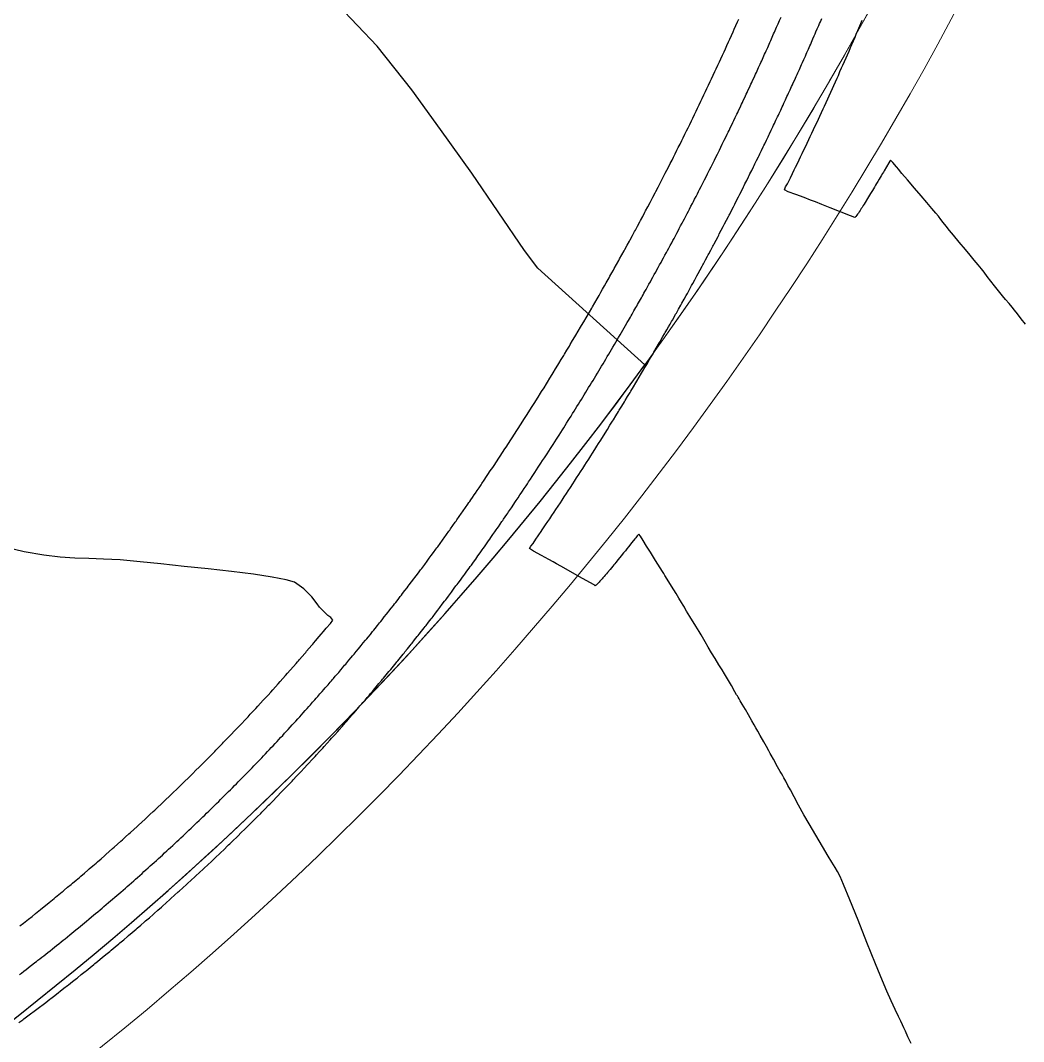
# Model space of a CAD drawing. Header units: millimetres. Extents: x 340454 to 342791, y 6993867 to 6995092.
# Drawn here: x 341672 to 341711.5, y 6994452.51 to 6994492.7 of the extents above; entities that cross this region are included whole.
import ezdxf

# ---------------------------------------------------------------- set-up
doc = ezdxf.new("R2010")
doc.units = ezdxf.units.MM
doc.header["$LTSCALE"] = 10
for name, color, linetype in [('T-HM-CURVA_INTERMEDIARIA', 45, 'Continuous'), ('T-HM-CURVA_MESTRA', 20, 'Continuous'), ('URB-Calçadas', 2, 'Continuous'), ('URB-Quadras', 3, 'Continuous')]:
    doc.layers.add(name, color=color, linetype=linetype)

msp = doc.modelspace()

# ---------------------------------------------------------------- linework, layer by layer
at = {"layer": 'T-HM-CURVA_INTERMEDIARIA', "color": 45, "linetype": 'Continuous', "lineweight": -3, "flags": 128}
for points, elevation in [([(341671.942, 6994453.259), (341672.098, 6994453.375), (341672.141, 6994453.407), (341672.297, 6994453.524), (341672.453, 6994453.64), (341672.496, 6994453.672), (341672.651, 6994453.79), (341672.806, 6994453.907), (341672.848, 6994453.94), (341673.003, 6994454.058), (341673.158, 6994454.177), (341673.2, 6994454.209), (341673.353, 6994454.327), (341673.509, 6994454.448), (341673.572, 6994454.496), (341673.716, 6994454.61), (341673.858, 6994454.721), (341673.899, 6994454.753), (341674.052, 6994454.874), (341674.206, 6994454.995), (341674.246, 6994455.028), (341674.399, 6994455.15), (341674.552, 6994455.272), (341674.592, 6994455.304), (341674.744, 6994455.427), (341674.897, 6994455.551), (341674.936, 6994455.583), (341675.042, 6994455.669), (341675.24, 6994455.831), (341675.426, 6994455.984), (341675.522, 6994456.064), (341675.579, 6994456.111), (341675.732, 6994456.239), (341675.883, 6994456.365), (341675.922, 6994456.397), (341676.072, 6994456.524), (341676.222, 6994456.65), (341676.261, 6994456.683), (341676.41, 6994456.81), (341676.559, 6994456.938), (341676.598, 6994456.971), (341676.746, 6994457.099), (341676.895, 6994457.227), (341676.934, 6994457.26), (341677.081, 6994457.389), (341677.229, 6994457.518), (341677.268, 6994457.551), (341677.414, 6994457.681), (341677.561, 6994457.81), (341677.6, 6994457.844), (341677.746, 6994457.974), (341677.892, 6994458.105), (341677.931, 6994458.139), (341678.076, 6994458.27), (341678.221, 6994458.401), (341678.26, 6994458.436), (341678.405, 6994458.567), (341678.549, 6994458.698), (341678.588, 6994458.734), (341678.731, 6994458.866), (341678.875, 6994458.998), (341678.914, 6994459.034), (341679.057, 6994459.167), (341679.199, 6994459.299), (341679.239, 6994459.336), (341679.38, 6994459.469), (341679.521, 6994459.602), (341679.562, 6994459.639), (341679.702, 6994459.773), (341679.842, 6994459.906), (341679.883, 6994459.945), (341680.022, 6994460.078), (341680.162, 6994460.212), (341680.202, 6994460.252), (341680.243, 6994460.291), (341680.382, 6994460.426), (341680.52, 6994460.56), (341680.562, 6994460.601), (341680.699, 6994460.736), (341680.836, 6994460.87), (341680.879, 6994460.913), (341681.015, 6994461.048), (341681.151, 6994461.182), (341681.195, 6994461.226), (341681.329, 6994461.361), (341681.464, 6994461.496), (341681.508, 6994461.541), (341681.642, 6994461.676), (341681.775, 6994461.811), (341681.821, 6994461.858), (341681.952, 6994461.993), (341682.084, 6994462.128), (341682.131, 6994462.177), (341682.262, 6994462.312), (341682.392, 6994462.447), (341682.44, 6994462.497), (341682.569, 6994462.632), (341682.698, 6994462.767), (341682.747, 6994462.819), (341682.875, 6994462.954), (341683.002, 6994463.089), (341683.052, 6994463.143), (341683.179, 6994463.277), (341683.305, 6994463.412), (341683.356, 6994463.468), (341683.481, 6994463.602), (341683.606, 6994463.737), (341683.658, 6994463.795), (341683.781, 6994463.929), (341683.904, 6994464.064), (341683.958, 6994464.123), (341684.08, 6994464.258), (341684.202, 6994464.392), (341684.257, 6994464.454), (341684.377, 6994464.587), (341684.497, 6994464.722), (341684.554, 6994464.786), (341684.672, 6994464.919), (341684.791, 6994465.053), (341684.849, 6994465.119), (341684.964, 6994465.251), (341685.082, 6994465.386), (341685.119, 6994465.427), (341685.151, 6994465.465), (341685.197, 6994465.518), (341685.283, 6994465.616), (341685.372, 6994465.72), (341685.408, 6994465.762), (341685.441, 6994465.799), (341685.488, 6994465.854), (341685.572, 6994465.953), (341685.66, 6994466.056), (341685.696, 6994466.098), (341685.728, 6994466.136), (341685.776, 6994466.192), (341685.86, 6994466.291), (341685.947, 6994466.393), (341686.011, 6994466.47), (341686.121, 6994466.601), (341686.231, 6994466.732), (341686.264, 6994466.772), (341686.297, 6994466.811), (341686.405, 6994466.941), (341686.514, 6994467.072), (341686.547, 6994467.113), (341686.581, 6994467.154), (341686.687, 6994467.284), (341686.794, 6994467.414), (341686.829, 6994467.456), (341686.863, 6994467.499), (341686.968, 6994467.628), (341687.073, 6994467.757), (341687.109, 6994467.801), (341687.144, 6994467.845), (341687.247, 6994467.973), (341687.35, 6994468.102), (341687.386, 6994468.147), (341687.422, 6994468.193), (341687.524, 6994468.32), (341687.625, 6994468.448), (341687.662, 6994468.495), (341687.699, 6994468.542), (341687.799, 6994468.669), (341687.898, 6994468.796), (341687.936, 6994468.844), (341687.974, 6994468.893), (341688.072, 6994469.018), (341688.17, 6994469.145), (341688.208, 6994469.195), (341688.247, 6994469.245), (341688.343, 6994469.37), (341688.439, 6994469.495), (341688.479, 6994469.547), (341688.518, 6994469.599), (341688.612, 6994469.722), (341688.706, 6994469.847), (341688.747, 6994469.901), (341688.787, 6994469.954), (341688.858, 6994470.048), (341688.972, 6994470.2), (341689.084, 6994470.35), (341689.152, 6994470.442), (341689.194, 6994470.498), (341689.236, 6994470.554), (341689.324, 6994470.674), (341689.413, 6994470.795), (341689.455, 6994470.853), (341689.497, 6994470.91), (341689.584, 6994471.029), (341689.671, 6994471.149), (341689.714, 6994471.208), (341689.757, 6994471.267), (341689.842, 6994471.385), (341689.927, 6994471.504), (341689.971, 6994471.565), (341690.014, 6994471.626), (341690.098, 6994471.743), (341690.182, 6994471.861), (341690.226, 6994471.923), (341690.27, 6994471.986), (341690.352, 6994472.102), (341690.434, 6994472.219), (341690.479, 6994472.283), (341690.524, 6994472.347), (341690.604, 6994472.462), (341690.684, 6994472.578), (341690.735, 6994472.652), (341690.776, 6994472.71), (341690.821, 6994472.776), (341690.888, 6994472.873), (341690.959, 6994472.976), (341690.992, 6994473.025), (341691.026, 6994473.073), (341691.086, 6994473.161), (341691.148, 6994473.252), (341691.189, 6994473.313), (341691.222, 6994473.362), (341691.254, 6994473.409), (341691.332, 6994473.524), (341691.425, 6994473.661), (341691.473, 6994473.732), (341691.521, 6994473.803), (341691.595, 6994473.913), (341691.669, 6994474.023), (341691.718, 6994474.096), (341691.767, 6994474.169), (341691.839, 6994474.277), (341691.912, 6994474.387), (341691.961, 6994474.461), (341692.011, 6994474.536), (341692.082, 6994474.643), (341692.153, 6994474.751), (341692.203, 6994474.827), (341692.253, 6994474.904), (341692.323, 6994475.009), (341692.393, 6994475.116), (341692.444, 6994475.194), (341692.495, 6994475.272), (341692.563, 6994475.376), (341692.632, 6994475.482), (341692.683, 6994475.562), (341692.735, 6994475.641), (341692.801, 6994475.744), (341692.869, 6994475.849), (341692.921, 6994475.93), (341692.973, 6994476.011), (341693.038, 6994476.113), (341693.104, 6994476.216), (341693.157, 6994476.299), (341693.21, 6994476.382), (341693.274, 6994476.482), (341693.339, 6994476.584), (341693.392, 6994476.669), (341693.445, 6994476.753), (341693.508, 6994476.853), (341693.571, 6994476.953), (341693.625, 6994477.039), (341693.68, 6994477.126), (341693.741, 6994477.224), (341693.803, 6994477.324), (341693.858, 6994477.411), (341693.912, 6994477.499), (341693.973, 6994477.597), (341694.034, 6994477.695), (341694.089, 6994477.784), (341694.143, 6994477.872), (341694.203, 6994477.97), (341694.264, 6994478.068), (341694.318, 6994478.157), (341694.373, 6994478.247), (341694.432, 6994478.344), (341694.492, 6994478.441), (341694.547, 6994478.531), (341694.601, 6994478.622), (341694.66, 6994478.718), (341694.718, 6994478.815), (341694.773, 6994478.906), (341694.828, 6994478.998), (341694.886, 6994479.093), (341694.944, 6994479.19), (341694.999, 6994479.282), (341695.053, 6994479.374), (341695.11, 6994479.47), (341695.167, 6994479.565), (341695.222, 6994479.658), (341695.277, 6994479.752), (341695.333, 6994479.846), (341695.39, 6994479.942), (341695.445, 6994480.036), (341695.5, 6994480.13), (341695.555, 6994480.224), (341695.61, 6994480.319), (341695.666, 6994480.414), (341695.721, 6994480.508), (341695.775, 6994480.602), (341695.83, 6994480.696), (341695.895, 6994480.81), (341695.94, 6994480.888), (341695.978, 6994480.953), (341696.016, 6994481.019), (341696.047, 6994481.074), (341696.086, 6994481.142), (341696.126, 6994481.211), (341696.158, 6994481.268), (341696.195, 6994481.332), (341696.233, 6994481.4), (341696.265, 6994481.454), (341696.303, 6994481.521), (341696.342, 6994481.591), (341696.375, 6994481.648), (341696.411, 6994481.713), (341696.449, 6994481.781), (341696.48, 6994481.835), (341696.517, 6994481.901), (341696.553, 6994481.964), (341696.59, 6994482.03), (341696.636, 6994482.112), (341696.692, 6994482.212), (341696.748, 6994482.313), (341696.803, 6994482.412), (341696.854, 6994482.502), (341696.904, 6994482.593), (341696.96, 6994482.694), (341697.015, 6994482.795), (341697.065, 6994482.884), (341697.114, 6994482.974), (341697.17, 6994483.077), (341697.226, 6994483.178), (341697.275, 6994483.267), (341697.323, 6994483.356), (341697.379, 6994483.459), (341697.435, 6994483.562), (341697.483, 6994483.65), (341697.531, 6994483.738), (341697.587, 6994483.843), (341697.643, 6994483.947), (341697.69, 6994484.034), (341697.736, 6994484.121), (341697.793, 6994484.227), (341697.849, 6994484.332), (341697.895, 6994484.419), (341697.941, 6994484.505), (341697.997, 6994484.612), (341698.054, 6994484.718), (341698.099, 6994484.804), (341698.144, 6994484.889), (341698.201, 6994484.997), (341698.257, 6994485.105), (341698.301, 6994485.19), (341698.345, 6994485.274), (341698.402, 6994485.384), (341698.458, 6994485.492), (341698.502, 6994485.576), (341698.545, 6994485.66), (341698.602, 6994485.77), (341698.659, 6994485.88), (341698.701, 6994485.963), (341698.744, 6994486.045), (341698.801, 6994486.157), (341698.857, 6994486.268), (341698.899, 6994486.35), (341698.94, 6994486.431), (341698.998, 6994486.545), (341699.055, 6994486.658), (341699.095, 6994486.738), (341699.135, 6994486.818), (341699.193, 6994486.933), (341699.25, 6994487.047), (341699.29, 6994487.126), (341699.329, 6994487.205), (341699.387, 6994487.322), (341699.444, 6994487.437), (341699.483, 6994487.515), (341699.521, 6994487.592), (341699.579, 6994487.711), (341699.637, 6994487.828), (341699.675, 6994487.905), (341699.712, 6994487.981), (341699.771, 6994488.101), (341699.828, 6994488.22), (341699.865, 6994488.295), (341699.902, 6994488.371), (341699.96, 6994488.492), (341700.018, 6994488.612), (341700.054, 6994488.686), (341700.09, 6994488.761), (341700.148, 6994488.883), (341700.206, 6994489.004), (341700.241, 6994489.078), (341700.276, 6994489.151), (341700.335, 6994489.275), (341700.393, 6994489.397), (341700.427, 6994489.47), (341700.461, 6994489.543), (341700.52, 6994489.667), (341700.578, 6994489.791), (341700.611, 6994489.863), (341700.645, 6994489.934), (341700.703, 6994490.06), (341700.762, 6994490.185), (341700.794, 6994490.256), (341700.827, 6994490.327), (341700.886, 6994490.454), (341700.944, 6994490.58), (341700.976, 6994490.65), (341701.008, 6994490.719), (341701.066, 6994490.848), (341701.124, 6994490.976), (341701.156, 6994491.044), (341701.187, 6994491.113), (341701.245, 6994491.242), (341701.303, 6994491.371), (341701.334, 6994491.439), (341701.364, 6994491.507), (341701.423, 6994491.638), (341701.481, 6994491.768), (341701.511, 6994491.835), (341701.541, 6994491.902), (341701.599, 6994492.033), (341701.657, 6994492.165), (341701.687, 6994492.232), (341701.716, 6994492.299), (341701.774, 6994492.431), (341701.831, 6994492.562), (341701.861, 6994492.63), (341701.89, 6994492.697), (341701.947, 6994492.829)], 693), ([(341671.963, 6994455.151), (341672.044, 6994455.213), (341672.137, 6994455.284), (341672.23, 6994455.355), (341672.311, 6994455.417), (341672.391, 6994455.479), (341672.498, 6994455.562), (341672.576, 6994455.623), (341672.638, 6994455.671), (341672.696, 6994455.716), (341672.77, 6994455.774), (341672.842, 6994455.83), (341672.921, 6994455.892), (341672.999, 6994455.954), (341673.081, 6994456.018), (341673.173, 6994456.091), (341673.265, 6994456.164), (341673.344, 6994456.227), (341673.423, 6994456.29), (341673.515, 6994456.363), (341673.607, 6994456.437), (341673.686, 6994456.5), (341673.764, 6994456.564), (341673.856, 6994456.638), (341673.947, 6994456.712), (341674.026, 6994456.776), (341674.104, 6994456.84), (341674.192, 6994456.912), (341674.286, 6994456.989), (341674.376, 6994457.062), (341674.455, 6994457.128), (341674.528, 6994457.188), (341674.601, 6994457.248), (341674.701, 6994457.332), (341674.805, 6994457.418), (341674.882, 6994457.483), (341674.96, 6994457.548), (341675.05, 6994457.624), (341675.14, 6994457.7), (341675.217, 6994457.765), (341675.294, 6994457.83), (341675.384, 6994457.907), (341675.474, 6994457.983), (341675.551, 6994458.049), (341675.627, 6994458.114), (341675.717, 6994458.191), (341675.806, 6994458.268), (341675.882, 6994458.334), (341675.959, 6994458.4), (341676.048, 6994458.478), (341676.137, 6994458.555), (341676.213, 6994458.622), (341676.289, 6994458.688), (341676.377, 6994458.766), (341676.466, 6994458.844), (341676.541, 6994458.911), (341676.617, 6994458.977), (341676.705, 6994459.056), (341676.793, 6994459.134), (341676.868, 6994459.201), (341676.944, 6994459.269), (341677.031, 6994459.347), (341677.119, 6994459.426), (341677.194, 6994459.494), (341677.269, 6994459.561), (341677.356, 6994459.641), (341677.443, 6994459.72), (341677.518, 6994459.788), (341677.593, 6994459.856), (341677.679, 6994459.936), (341677.766, 6994460.015), (341677.84, 6994460.084), (341677.915, 6994460.152), (341678.001, 6994460.232), (341678.087, 6994460.313), (341678.161, 6994460.382), (341678.235, 6994460.451), (341678.321, 6994460.531), (341678.406, 6994460.611), (341678.48, 6994460.681), (341678.554, 6994460.75), (341678.639, 6994460.831), (341678.724, 6994460.912), (341678.797, 6994460.982), (341678.871, 6994461.052), (341678.955, 6994461.133), (341679.04, 6994461.214), (341679.113, 6994461.285), (341679.186, 6994461.355), (341679.26, 6994461.426), (341679.334, 6994461.498), (341679.417, 6994461.579), (341679.5, 6994461.66), (341679.574, 6994461.733), (341679.648, 6994461.806), (341679.73, 6994461.886), (341679.812, 6994461.967), (341679.887, 6994462.041), (341679.962, 6994462.115), (341680.042, 6994462.194), (341680.123, 6994462.275), (341680.198, 6994462.35), (341680.273, 6994462.426), (341680.352, 6994462.505), (341680.432, 6994462.585), (341680.508, 6994462.661), (341680.583, 6994462.738), (341680.661, 6994462.817), (341680.739, 6994462.896), (341680.815, 6994462.974), (341680.891, 6994463.052), (341680.968, 6994463.131), (341681.044, 6994463.209), (341681.122, 6994463.289), (341681.198, 6994463.368), (341681.273, 6994463.446), (341681.348, 6994463.524), (341681.426, 6994463.605), (341681.503, 6994463.686), (341681.577, 6994463.763), (341681.65, 6994463.84), (341681.729, 6994463.923), (341681.806, 6994464.005), (341681.878, 6994464.082), (341681.951, 6994464.158), (341682.029, 6994464.243), (341682.107, 6994464.326), (341682.178, 6994464.402), (341682.249, 6994464.478), (341682.329, 6994464.564), (341682.407, 6994464.649), (341682.477, 6994464.724), (341682.546, 6994464.799), (341682.626, 6994464.887), (341682.705, 6994464.973), (341682.773, 6994465.047), (341682.841, 6994465.122), (341682.922, 6994465.211), (341683.001, 6994465.299), (341683.068, 6994465.372), (341683.134, 6994465.446), (341683.216, 6994465.537), (341683.296, 6994465.627), (341683.361, 6994465.699), (341683.426, 6994465.772), (341683.508, 6994465.864), (341683.589, 6994465.956), (341683.652, 6994466.027), (341683.716, 6994466.099), (341683.798, 6994466.193), (341683.88, 6994466.287), (341683.952, 6994466.369), (341684.004, 6994466.428), (341684.043, 6994466.473), (341684.115, 6994466.556), (341684.198, 6994466.652), (341684.249, 6994466.711), (341684.29, 6994466.758), (341684.329, 6994466.804), (341684.402, 6994466.889), (341684.484, 6994466.986), (341684.534, 6994467.044), (341684.574, 6994467.09), (341684.614, 6994467.137), (341684.687, 6994467.223), (341684.769, 6994467.32), (341684.813, 6994467.372), (341684.856, 6994467.423), (341684.937, 6994467.52), (341685.026, 6994467.625), (341685.081, 6994467.692), (341685.137, 6994467.758), (341685.223, 6994467.862), (341685.308, 6994467.964), (341685.362, 6994468.029), (341685.416, 6994468.094), (341685.502, 6994468.2), (341685.588, 6994468.304), (341685.64, 6994468.368), (341685.693, 6994468.432), (341685.78, 6994468.539), (341685.866, 6994468.646), (341685.917, 6994468.709), (341685.968, 6994468.771), (341686.056, 6994468.881), (341686.142, 6994468.989), (341686.192, 6994469.05), (341686.241, 6994469.112), (341686.329, 6994469.223), (341686.417, 6994469.334), (341686.465, 6994469.394), (341686.513, 6994469.454), (341686.601, 6994469.567), (341686.689, 6994469.68), (341686.736, 6994469.739), (341686.782, 6994469.798), (341686.872, 6994469.913), (341686.96, 6994470.027), (341687.005, 6994470.085), (341687.05, 6994470.142), (341687.14, 6994470.26), (341687.229, 6994470.376), (341687.272, 6994470.433), (341687.315, 6994470.489), (341687.406, 6994470.608), (341687.496, 6994470.727), (341687.538, 6994470.781), (341687.579, 6994470.836), (341687.67, 6994470.958), (341687.761, 6994471.079), (341687.801, 6994471.132), (341687.841, 6994471.185), (341687.88, 6994471.238), (341687.92, 6994471.291), (341688.011, 6994471.414), (341688.101, 6994471.536), (341688.139, 6994471.587), (341688.177, 6994471.639), (341688.268, 6994471.763), (341688.359, 6994471.887), (341688.396, 6994471.938), (341688.433, 6994471.989), (341688.524, 6994472.115), (341688.615, 6994472.24), (341688.651, 6994472.29), (341688.687, 6994472.34), (341688.778, 6994472.468), (341688.869, 6994472.595), (341688.904, 6994472.644), (341688.939, 6994472.692), (341689.03, 6994472.822), (341689.121, 6994472.951), (341689.155, 6994472.998), (341689.188, 6994473.046), (341689.28, 6994473.177), (341689.372, 6994473.308), (341689.404, 6994473.354), (341689.436, 6994473.4), (341689.527, 6994473.532), (341689.62, 6994473.666), (341689.658, 6994473.721), (341689.691, 6994473.769), (341689.735, 6994473.833), (341689.8, 6994473.929), (341689.866, 6994474.025), (341689.914, 6994474.095), (341689.987, 6994474.202), (341690.06, 6994474.31), (341690.111, 6994474.385), (341690.139, 6994474.427), (341690.169, 6994474.471), (341690.262, 6994474.609), (341690.355, 6994474.746), (341690.41, 6994474.829), (341690.504, 6994474.969), (341690.597, 6994475.108), (341690.65, 6994475.188), (341690.744, 6994475.33), (341690.838, 6994475.471), (341690.889, 6994475.548), (341690.983, 6994475.691), (341691.077, 6994475.834), (341691.126, 6994475.909), (341691.221, 6994476.054), (341691.315, 6994476.198), (341691.362, 6994476.271), (341691.457, 6994476.417), (341691.551, 6994476.563), (341691.596, 6994476.633), (341691.692, 6994476.781), (341691.786, 6994476.929), (341691.829, 6994476.996), (341691.925, 6994477.146), (341692.02, 6994477.295), (341692.061, 6994477.36), (341692.157, 6994477.511), (341692.252, 6994477.662), (341692.291, 6994477.724), (341692.387, 6994477.877), (341692.483, 6994478.03), (341692.521, 6994478.091), (341692.617, 6994478.245), (341692.712, 6994478.399), (341692.75, 6994478.46), (341692.845, 6994478.614), (341692.94, 6994478.768), (341692.978, 6994478.829), (341693.072, 6994478.983), (341693.167, 6994479.138), (341693.204, 6994479.199), (341693.298, 6994479.354), (341693.392, 6994479.509), (341693.428, 6994479.569), (341693.522, 6994479.725), (341693.615, 6994479.88), (341693.652, 6994479.941), (341693.744, 6994480.097), (341693.837, 6994480.252), (341693.873, 6994480.313), (341693.966, 6994480.469), (341694.058, 6994480.625), (341694.094, 6994480.686), (341694.185, 6994480.842), (341694.277, 6994480.999), (341694.312, 6994481.059), (341694.404, 6994481.216), (341694.495, 6994481.373), (341694.53, 6994481.433), (341694.616, 6994481.583), (341694.711, 6994481.748), (341694.749, 6994481.813), (341694.786, 6994481.878), (341694.856, 6994482.001), (341694.926, 6994482.123), (341694.963, 6994482.188), (341695, 6994482.254), (341695.07, 6994482.377), (341695.139, 6994482.5), (341695.176, 6994482.565), (341695.213, 6994482.63), (341695.287, 6994482.761), (341695.351, 6994482.876), (341695.384, 6994482.934), (341695.473, 6994483.094), (341695.562, 6994483.254), (341695.593, 6994483.31), (341695.682, 6994483.471), (341695.771, 6994483.632), (341695.801, 6994483.687), (341695.89, 6994483.849), (341695.978, 6994484.011), (341696.008, 6994484.065), (341696.096, 6994484.228), (341696.185, 6994484.391), (341696.213, 6994484.443), (341696.301, 6994484.607), (341696.389, 6994484.771), (341696.417, 6994484.822), (341696.505, 6994484.987), (341696.592, 6994485.151), (341696.619, 6994485.202), (341696.707, 6994485.367), (341696.794, 6994485.533), (341696.82, 6994485.582), (341696.907, 6994485.748), (341696.994, 6994485.915), (341697.019, 6994485.962), (341697.106, 6994486.13), (341697.193, 6994486.297), (341697.217, 6994486.344), (341697.275, 6994486.457), (341697.39, 6994486.681), (341697.456, 6994486.809), (341697.514, 6994486.922), (341697.586, 6994487.064), (341697.656, 6994487.202), (341697.711, 6994487.311), (341697.78, 6994487.449), (341697.849, 6994487.587), (341697.904, 6994487.696), (341697.973, 6994487.834), (341698.042, 6994487.972), (341698.096, 6994488.081), (341698.164, 6994488.219), (341698.233, 6994488.358), (341698.286, 6994488.467), (341698.354, 6994488.606), (341698.422, 6994488.744), (341698.475, 6994488.854), (341698.543, 6994488.992), (341698.61, 6994489.131), (341698.663, 6994489.241), (341698.729, 6994489.38), (341698.796, 6994489.518), (341698.849, 6994489.629), (341698.915, 6994489.767), (341698.981, 6994489.906), (341699.033, 6994490.017), (341699.099, 6994490.156), (341699.164, 6994490.295), (341699.216, 6994490.405), (341699.281, 6994490.545), (341699.346, 6994490.684), (341699.397, 6994490.795), (341699.462, 6994490.934), (341699.526, 6994491.074), (341699.577, 6994491.185), (341699.641, 6994491.324), (341699.705, 6994491.464), (341699.756, 6994491.575), (341699.819, 6994491.715), (341699.882, 6994491.855), (341699.933, 6994491.966), (341699.995, 6994492.106), (341700.058, 6994492.246), (341700.108, 6994492.357), (341700.17, 6994492.498), (341700.233, 6994492.638), (341700.282, 6994492.749)], 692), ([(341707.067, 6994452.444), (341706.945, 6994452.705), (341706.846, 6994452.919), (341706.779, 6994453.061), (341706.727, 6994453.173), (341706.661, 6994453.315), (341706.572, 6994453.499), (341706.44, 6994453.773), (341706.279, 6994454.114), (341706.107, 6994454.498), (341705.939, 6994454.902), (341705.666, 6994455.578), (341705.332, 6994456.413), (341704.981, 6994457.289), (341704.659, 6994458.09), (341704.411, 6994458.7), (341704.282, 6994459.004), (341704.172, 6994459.211), (341704.073, 6994459.369), (341703.95, 6994459.569), (341703.805, 6994459.812), (341703.578, 6994460.191), (341703.312, 6994460.636), (341703.052, 6994461.077), (341702.841, 6994461.442), (341702.637, 6994461.812), (341702.459, 6994462.145), (341702.317, 6994462.415), (341702.222, 6994462.596), (341702.133, 6994462.761), (341702.059, 6994462.897), (341702.015, 6994462.978), (341701.966, 6994463.061), (341701.917, 6994463.145), (341701.815, 6994463.328), (341701.653, 6994463.624), (341701.565, 6994463.783), (341701.522, 6994463.855), (341701.468, 6994463.951), (341701.371, 6994464.126), (341701.267, 6994464.314), (341701.129, 6994464.561), (341701.031, 6994464.734), (341700.959, 6994464.855), (341700.886, 6994464.976), (341700.794, 6994465.139), (341700.662, 6994465.375), (341700.547, 6994465.578), (341700.419, 6994465.792), (341700.342, 6994465.917), (341700.297, 6994465.997), (341700.259, 6994466.064), (341700.229, 6994466.114), (341700.198, 6994466.164), (341700.134, 6994466.278), (341699.998, 6994466.522), (341699.842, 6994466.791), (341699.723, 6994466.991), (341699.626, 6994467.147), (341699.504, 6994467.345), (341699.356, 6994467.584), (341699.216, 6994467.813), (341699.083, 6994468.032), (341698.957, 6994468.248), (341698.853, 6994468.43), (341698.802, 6994468.52), (341698.766, 6994468.583), (341698.729, 6994468.646), (341698.597, 6994468.86), (341698.364, 6994469.236), (341698.228, 6994469.456), (341698.18, 6994469.538), (341698.142, 6994469.604), (341698.093, 6994469.689), (341698.036, 6994469.788), (341697.931, 6994469.967), (341697.818, 6994470.15), (341697.636, 6994470.438), (341697.463, 6994470.713), (341697.376, 6994470.851), (341697.329, 6994470.933), (341697.281, 6994471.014), (341697.191, 6994471.157), (341697.008, 6994471.446), (341696.804, 6994471.768), (341696.653, 6994472.008), (341696.521, 6994472.226), (341696.411, 6994472.409), (341696.35, 6994472.487), (341696.281, 6994472.415), (341696.231, 6994472.339), (341696.195, 6994472.294), (341696.081, 6994472.153), (341695.945, 6994471.984), (341695.883, 6994471.907), (341695.82, 6994471.831), (341695.748, 6994471.741), (341695.657, 6994471.63), (341695.534, 6994471.479), (341695.444, 6994471.37), (341695.403, 6994471.32), (341695.368, 6994471.277), (341695.321, 6994471.22), (341695.219, 6994471.097), (341695.119, 6994470.975), (341695.078, 6994470.925), (341695.025, 6994470.862), (341694.979, 6994470.809), (341694.936, 6994470.759), (341694.902, 6994470.721), (341694.854, 6994470.666), (341694.82, 6994470.628), (341694.784, 6994470.589), (341694.722, 6994470.525), (341694.676, 6994470.481), (341694.634, 6994470.453), (341694.593, 6994470.483), (341694.417, 6994470.581), (341694.019, 6994470.805), (341693.581, 6994471.051), (341693.286, 6994471.217), (341693.113, 6994471.314), (341692.976, 6994471.391), (341692.803, 6994471.488), (341692.515, 6994471.642), (341692.2, 6994471.812), (341692.046, 6994471.92), (341692.094, 6994472.015), (341692.184, 6994472.12), (341692.297, 6994472.285), (341692.382, 6994472.41), (341692.436, 6994472.489), (341692.478, 6994472.552), (341692.571, 6994472.688), (341692.681, 6994472.851), (341692.769, 6994472.981), (341692.84, 6994473.086), (341692.928, 6994473.218), (341693.016, 6994473.349), (341693.086, 6994473.454), (341693.173, 6994473.586), (341693.261, 6994473.717), (341693.33, 6994473.822), (341693.417, 6994473.954), (341693.504, 6994474.086), (341693.573, 6994474.191), (341693.66, 6994474.323), (341693.746, 6994474.456), (341693.815, 6994474.561), (341693.901, 6994474.693), (341693.987, 6994474.826), (341694.055, 6994474.932), (341694.141, 6994475.064), (341694.226, 6994475.197), (341694.294, 6994475.303), (341694.379, 6994475.436), (341694.464, 6994475.569), (341694.531, 6994475.675), (341694.616, 6994475.808), (341694.7, 6994475.942), (341694.767, 6994476.048), (341694.851, 6994476.182), (341694.958, 6994476.352), (341695.047, 6994476.494), (341695.086, 6994476.556), (341695.112, 6994476.598), (341695.215, 6994476.765), (341695.318, 6994476.931), (341695.347, 6994476.977), (341695.448, 6994477.142), (341695.55, 6994477.307), (341695.58, 6994477.355), (341695.68, 6994477.519), (341695.78, 6994477.683), (341695.811, 6994477.735), (341695.91, 6994477.898), (341696.008, 6994478.061), (341696.041, 6994478.115), (341696.138, 6994478.277), (341696.235, 6994478.439), (341696.27, 6994478.496), (341696.365, 6994478.657), (341696.461, 6994478.818), (341696.497, 6994478.878), (341696.591, 6994479.038), (341696.686, 6994479.198), (341696.722, 6994479.261), (341696.815, 6994479.419), (341696.908, 6994479.578), (341696.946, 6994479.644), (341697.038, 6994479.801), (341697.13, 6994479.959), (341697.169, 6994480.028), (341697.198, 6994480.078), (341697.232, 6994480.137), (341697.301, 6994480.257), (341697.364, 6994480.366), (341697.39, 6994480.412), (341697.418, 6994480.461), (341697.452, 6994480.521), (341697.521, 6994480.641), (341697.583, 6994480.749), (341697.61, 6994480.797), (341697.637, 6994480.846), (341697.671, 6994480.905), (341697.739, 6994481.025), (341697.8, 6994481.133), (341697.828, 6994481.183), (341697.913, 6994481.335), (341698.001, 6994481.491), (341698.045, 6994481.57), (341698.13, 6994481.723), (341698.215, 6994481.876), (341698.26, 6994481.957), (341698.343, 6994482.109), (341698.427, 6994482.261), (341698.474, 6994482.345), (341698.556, 6994482.496), (341698.638, 6994482.647), (341698.686, 6994482.734), (341698.767, 6994482.883), (341698.848, 6994483.033), (341698.872, 6994483.078), (341698.896, 6994483.123), (341698.976, 6994483.272), (341699.056, 6994483.42), (341699.081, 6994483.467), (341699.106, 6994483.513), (341699.184, 6994483.66), (341699.263, 6994483.808), (341699.288, 6994483.856), (341699.313, 6994483.904), (341699.39, 6994484.05), (341699.468, 6994484.197), (341699.494, 6994484.246), (341699.519, 6994484.295), (341699.595, 6994484.44), (341699.672, 6994484.586), (341699.698, 6994484.636), (341699.724, 6994484.687), (341699.799, 6994484.831), (341699.874, 6994484.976), (341699.901, 6994485.028), (341699.927, 6994485.079), (341700.001, 6994485.222), (341700.074, 6994485.366), (341700.102, 6994485.419), (341700.129, 6994485.472), (341700.201, 6994485.614), (341700.274, 6994485.757), (341700.301, 6994485.811), (341700.329, 6994485.866), (341700.4, 6994486.007), (341700.471, 6994486.148), (341700.499, 6994486.204), (341700.527, 6994486.261), (341700.597, 6994486.4), (341700.667, 6994486.54), (341700.696, 6994486.598), (341700.725, 6994486.656), (341700.793, 6994486.793), (341700.862, 6994486.932), (341700.891, 6994486.992), (341700.92, 6994487.051), (341700.987, 6994487.188), (341701.055, 6994487.326), (341701.084, 6994487.386), (341701.114, 6994487.447), (341701.18, 6994487.583), (341701.247, 6994487.72), (341701.277, 6994487.782), (341701.307, 6994487.844), (341701.372, 6994487.979), (341701.437, 6994488.114), (341701.467, 6994488.178), (341701.498, 6994488.241), (341701.561, 6994488.375), (341701.626, 6994488.509), (341701.656, 6994488.574), (341701.687, 6994488.639), (341701.75, 6994488.772), (341701.813, 6994488.905), (341701.844, 6994488.971), (341701.875, 6994489.038), (341701.936, 6994489.169), (341701.998, 6994489.301), (341702.03, 6994489.369), (341702.061, 6994489.437), (341702.122, 6994489.567), (341702.183, 6994489.698), (341702.214, 6994489.767), (341702.246, 6994489.836), (341702.306, 6994489.965), (341702.365, 6994490.095), (341702.397, 6994490.166), (341702.429, 6994490.236), (341702.488, 6994490.364), (341702.547, 6994490.493), (341702.579, 6994490.565), (341702.611, 6994490.637), (341702.669, 6994490.764), (341702.726, 6994490.892), (341702.759, 6994490.965), (341702.791, 6994491.038), (341702.848, 6994491.164), (341702.905, 6994491.291), (341702.937, 6994491.366), (341702.97, 6994491.44), (341703.026, 6994491.566), (341703.082, 6994491.692), (341703.115, 6994491.767), (341703.147, 6994491.842), (341703.202, 6994491.968), (341703.257, 6994492.094), (341703.29, 6994492.169), (341703.323, 6994492.245), (341703.377, 6994492.37), (341703.431, 6994492.496), (341703.464, 6994492.572), (341703.497, 6994492.648), (341703.55, 6994492.773)], 694), ([(341671.985, 6994457.064), (341672.123, 6994457.173), (341672.262, 6994457.283), (341672.324, 6994457.332), (341672.462, 6994457.442), (341672.6, 6994457.553), (341672.661, 6994457.601), (341672.799, 6994457.713), (341672.937, 6994457.824), (341672.998, 6994457.873), (341673.135, 6994457.985), (341673.272, 6994458.097), (341673.332, 6994458.146), (341673.389, 6994458.193), (341673.513, 6994458.296), (341673.643, 6994458.403), (341673.685, 6994458.437), (341673.726, 6994458.472), (341673.864, 6994458.587), (341673.998, 6994458.699), (341674.058, 6994458.75), (341674.193, 6994458.863), (341674.328, 6994458.977), (341674.388, 6994459.029), (341674.522, 6994459.143), (341674.657, 6994459.258), (341674.717, 6994459.31), (341674.85, 6994459.425), (341674.984, 6994459.54), (341675.044, 6994459.593), (341675.177, 6994459.709), (341675.31, 6994459.824), (341675.37, 6994459.877), (341675.502, 6994459.994), (341675.634, 6994460.11), (341675.694, 6994460.164), (341675.825, 6994460.281), (341675.956, 6994460.398), (341676.017, 6994460.452), (341676.147, 6994460.569), (341676.277, 6994460.687), (341676.337, 6994460.742), (341676.467, 6994460.86), (341676.597, 6994460.978), (341676.657, 6994461.033), (341676.786, 6994461.152), (341676.915, 6994461.271), (341676.975, 6994461.326), (341677.103, 6994461.446), (341677.231, 6994461.565), (341677.291, 6994461.621), (341677.418, 6994461.741), (341677.546, 6994461.861), (341677.605, 6994461.918), (341677.732, 6994462.039), (341677.859, 6994462.159), (341677.918, 6994462.216), (341678.005, 6994462.299), (341678.17, 6994462.459), (341678.337, 6994462.62), (341678.424, 6994462.705), (341678.48, 6994462.76), (341678.608, 6994462.885), (341678.735, 6994463.01), (341678.788, 6994463.063), (341678.916, 6994463.19), (341679.044, 6994463.317), (341679.095, 6994463.367), (341679.224, 6994463.496), (341679.352, 6994463.625), (341679.4, 6994463.673), (341679.529, 6994463.804), (341679.658, 6994463.935), (341679.703, 6994463.981), (341679.833, 6994464.114), (341679.962, 6994464.247), (341680.005, 6994464.29), (341680.135, 6994464.425), (341680.265, 6994464.56), (341680.304, 6994464.601), (341680.435, 6994464.738), (341680.566, 6994464.875), (341680.602, 6994464.914), (341680.691, 6994465.007), (341680.865, 6994465.192), (341680.964, 6994465.298), (341681.052, 6994465.392), (341681.162, 6994465.51), (341681.268, 6994465.624), (341681.353, 6994465.715), (341681.458, 6994465.83), (341681.564, 6994465.945), (341681.647, 6994466.036), (341681.752, 6994466.152), (341681.857, 6994466.267), (341681.94, 6994466.359), (341682.044, 6994466.475), (341682.149, 6994466.591), (341682.231, 6994466.683), (341682.335, 6994466.8), (341682.439, 6994466.916), (341682.521, 6994467.009), (341682.624, 6994467.126), (341682.752, 6994467.273), (341682.859, 6994467.395), (341682.911, 6994467.454), (341682.95, 6994467.499), (341682.989, 6994467.544), (341683.094, 6994467.666), (341683.199, 6994467.787), (341683.235, 6994467.829), (341683.271, 6994467.871), (341683.376, 6994467.994), (341683.481, 6994468.117), (341683.517, 6994468.158), (341683.552, 6994468.2), (341683.627, 6994468.288), (341683.762, 6994468.449), (341683.849, 6994468.552), (341683.937, 6994468.657), (341684.041, 6994468.781), (341684.215, 6994468.963), (341684.3, 6994469.095), (341684.222, 6994469.199), (341684.107, 6994469.287), (341684.02, 6994469.373), (341683.94, 6994469.454), (341683.862, 6994469.531), (341683.785, 6994469.608), (341683.685, 6994469.744), (341683.471, 6994470.019), (341683.168, 6994470.334), (341682.798, 6994470.59), (341682.469, 6994470.69), (341681.911, 6994470.794), (341681.177, 6994470.901), (341680.32, 6994471.008), (341679.392, 6994471.113), (341678.447, 6994471.214), (341677.538, 6994471.309), (341676.717, 6994471.396), (341675.932, 6994471.466), (341675.275, 6994471.502), (341674.696, 6994471.52), (341674.144, 6994471.539), (341673.57, 6994471.577), (341672.922, 6994471.652), (341672.149, 6994471.783), (341671.442, 6994471.962)], 691)]:
    msp.add_lwpolyline(points, dxfattribs=dict(at, elevation=elevation))
at = {"layer": 'T-HM-CURVA_MESTRA', "color": 20, "linetype": 'Continuous', "lineweight": -3, "elevation": 695, "flags": 128}
msp.add_lwpolyline([(341711.569, 6994480.743), (341711.403, 6994480.96), (341711.256, 6994481.148), (341711.138, 6994481.295), (341711.043, 6994481.409), (341710.923, 6994481.554), (341710.79, 6994481.714), (341710.664, 6994481.866), (341710.509, 6994482.057), (341710.349, 6994482.259), (341710.212, 6994482.437), (341710.067, 6994482.624), (341709.94, 6994482.788), (341709.839, 6994482.919), (341709.71, 6994483.082), (341709.557, 6994483.268), (341709.399, 6994483.455), (341709.205, 6994483.687), (341708.967, 6994483.971), (341708.739, 6994484.243), (341708.578, 6994484.437), (341708.447, 6994484.602), (341708.336, 6994484.743), (341708.239, 6994484.866), (341708.141, 6994484.989), (341708.042, 6994485.107), (341707.883, 6994485.295), (341707.683, 6994485.53), (341707.462, 6994485.791), (341707.203, 6994486.096), (341706.928, 6994486.421), (341706.709, 6994486.679), (341706.618, 6994486.786), (341706.581, 6994486.832), (341706.5, 6994486.931), (341706.35, 6994487.11), (341706.262, 6994487.205), (341706.228, 6994487.155), (341706.195, 6994487.091), (341706.1, 6994486.93), (341706.006, 6994486.773), (341705.976, 6994486.722), (341705.946, 6994486.672), (341705.889, 6994486.576), (341705.817, 6994486.455), (341705.761, 6994486.362), (341705.712, 6994486.28), (341705.669, 6994486.21), (341705.626, 6994486.139), (341705.546, 6994486.005), (341705.476, 6994485.89), (341705.435, 6994485.822), (341705.351, 6994485.684), (341705.259, 6994485.533), (341705.217, 6994485.465), (341705.182, 6994485.409), (341705.139, 6994485.341), (341705.109, 6994485.293), (341705.059, 6994485.217), (341705.026, 6994485.168), (341704.992, 6994485.117), (341704.959, 6994485.072), (341704.931, 6994485.032), (341704.891, 6994484.982), (341704.85, 6994484.946), (341704.688, 6994485.009), (341704.313, 6994485.157), (341703.881, 6994485.328), (341703.548, 6994485.459), (341703.301, 6994485.555), (341703.104, 6994485.63), (341702.856, 6994485.727), (341702.525, 6994485.846), (341702.226, 6994485.953), (341702.083, 6994486.032), (341702.118, 6994486.143), (341702.202, 6994486.272), (341702.252, 6994486.374), (341702.318, 6994486.507), (341702.397, 6994486.67), (341702.467, 6994486.812), (341702.522, 6994486.926), (341702.591, 6994487.068), (341702.66, 6994487.211), (341702.715, 6994487.324), (341702.784, 6994487.467), (341702.852, 6994487.61), (341702.907, 6994487.724), (341702.975, 6994487.867), (341703.043, 6994488.01), (341703.096, 6994488.124), (341703.164, 6994488.267), (341703.231, 6994488.411), (341703.285, 6994488.525), (341703.352, 6994488.668), (341703.419, 6994488.812), (341703.472, 6994488.926), (341703.538, 6994489.069), (341703.605, 6994489.213), (341703.657, 6994489.327), (341703.723, 6994489.471), (341703.789, 6994489.615), (341703.841, 6994489.73), (341703.906, 6994489.874), (341703.972, 6994490.018), (341704.023, 6994490.133), (341704.088, 6994490.277), (341704.153, 6994490.422), (341704.204, 6994490.536), (341704.268, 6994490.681), (341704.332, 6994490.826), (341704.383, 6994490.94), (341704.447, 6994491.085), (341704.511, 6994491.23), (341704.561, 6994491.345), (341704.624, 6994491.49), (341704.688, 6994491.636), (341704.737, 6994491.751), (341704.8, 6994491.896), (341704.863, 6994492.041), (341704.912, 6994492.157), (341704.974, 6994492.302), (341705.053, 6994492.487), (341705.119, 6994492.642), (341705.147, 6994492.709)], dxfattribs=at)
at = {"layer": 'URB-Calçadas', "lineweight": 0}
msp.add_lwpolyline([(341549.964, 6994572.578), (341544.441, 6994513.129, 0.441915), (341552.414, 6994504.389), (341573.451, 6994504.41, -2.636759), (341572.626, 6994493.167, -0.012632), (341474.754, 6994497.063, 0.571181), (341474.754, 6994497.063, 0.423438), (341466.244, 6994490.841), (341461.414, 6994441.05, 0.451996), (341468.35, 6994432.344, 0.01745), (341608.104, 6994427.975, 0.093596), (341651.192, 6994436.869, 0.2812), (341724.28, 6994553.693)], format="xyb", dxfattribs=at)
at = {"layer": 'URB-Quadras', "color": 252, "lineweight": 0}
for points in [[(341572.659, 6994506.386, -2.326577), (341571.688, 6994491.18, -0.012591), (341474.035, 6994495.106, 0.405063), (341468.732, 6994490.599), (341463.902, 6994440.809, 0.423192), (341468.548, 6994435.337, 0.017447), (341608.073, 6994430.975, 0.093313), (341649.949, 6994439.602, 0.275349), (341721.223, 6994551.03)], [(341696.585, 6994479.141, 0.150369), (341721.223, 6994551.03)], [(341683.729, 6994494.137), (341686.053, 6994491.684), (341687.418, 6994489.971), (341688.542, 6994488.402), (341689.777, 6994486.69), (341691.845, 6994483.65), (341692.371, 6994482.945), (341696.585, 6994479.141, 0.003576), (341696.585, 6994479.141)]]:
    msp.add_lwpolyline(points, format="xyb", dxfattribs=at)
at = {"layer": 'URB-Quadras', "color": 252}
msp.add_lwpolyline([(341601.325, 6994493.645), (341603.483, 6994491.214, 0.00031), (341649.949, 6994439.602, 0.12001), (341696.585, 6994479.141), (341692.371, 6994482.945), (341691.845, 6994483.65), (341689.777, 6994486.69), (341688.542, 6994488.402), (341687.418, 6994489.971), (341686.053, 6994491.684), (341683.729, 6994494.137)], format="xyb", dxfattribs=at)

doc.saveas('drawing.dxf')
